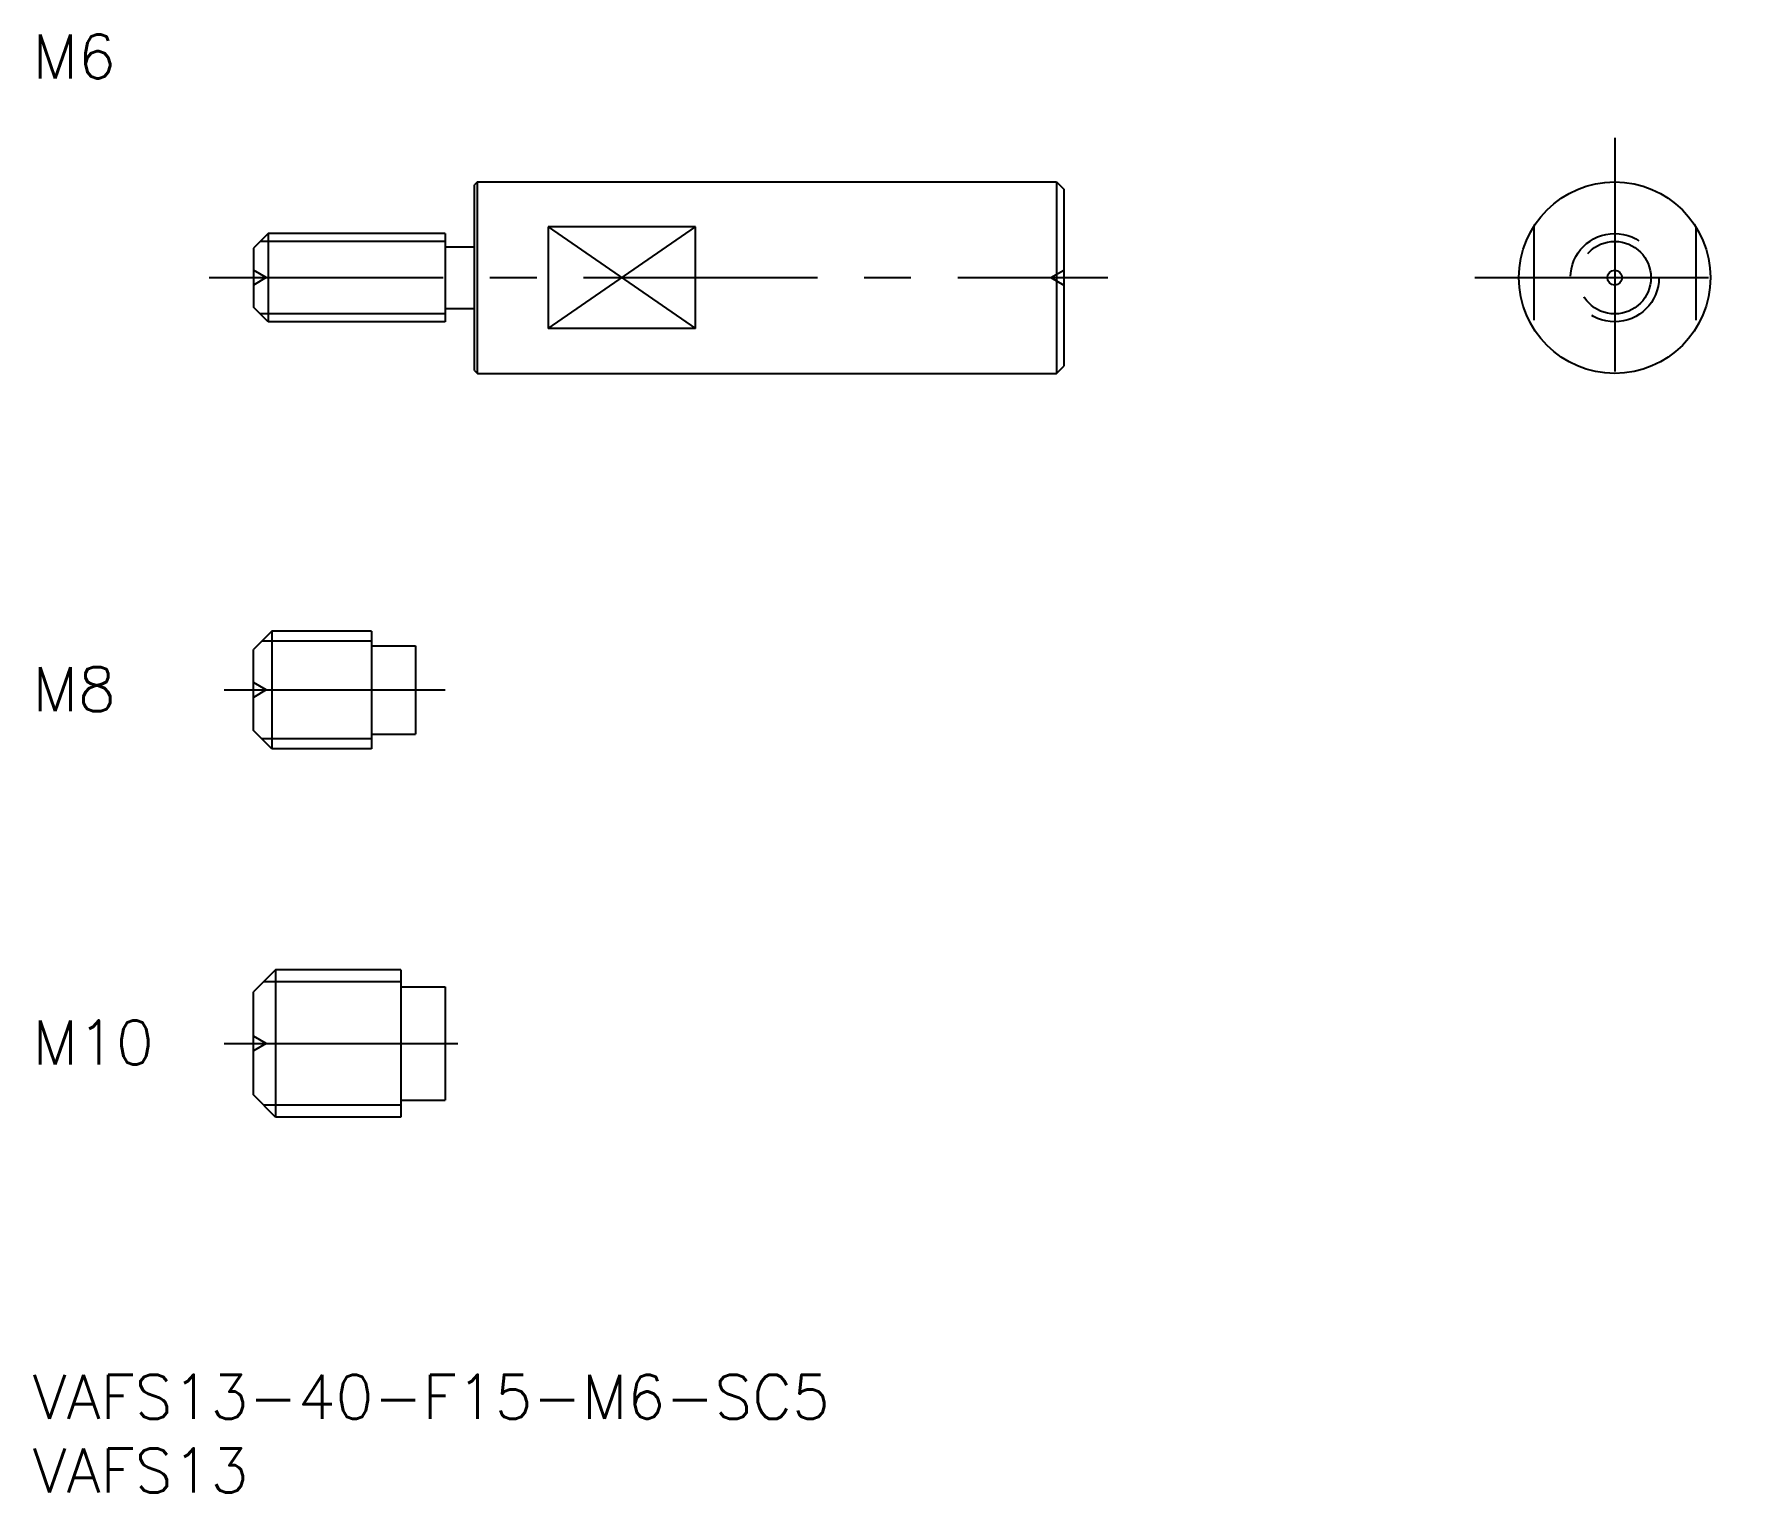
# Model space of a CAD drawing. Extents: x 0 to 117, y -8 to 91.
import ezdxf

# ---------------------------------------------------------------- set-up
doc = ezdxf.new("R2010")
doc.units = 0
doc.header["$LTSCALE"] = 0.5
doc.linetypes.add('CENTER', pattern=[50.8, 31.75, -6.35, 6.35, -6.35])
doc.linetypes.add('DASHED', pattern=[19.05, 12.7, -6.35])
for name, color, linetype in [('MSM_CENTER', 1, 'CENTER'), ('MSM_CONTINUOUS', 7, 'CONTINUOUS'), ('MSM_DASHED', 4, 'DASHED'), ('MSM_NARROW', 5, 'CONTINUOUS'), ('MSM_PART_NUMBER', 7, 'CONTINUOUS')]:
    doc.layers.add(name, color=color, linetype=linetype)
doc.styles.get("Standard").update_dxf_attribs({"font": 'txt.shx', "height": 1, "bigfont": 'bigfont.shx'})

# ---------------------------------------------------------------- blocks, each defined once
blk = doc.blocks.new('*U8')
at = {"layer": 'MSM_PART_NUMBER'}
blk.add_text('VAFS13-40-F15-M6-SC5', height=3, dxfattribs=at).set_placement((0, -3))
blk = doc.blocks.new('*U9')
at = {"layer": 'MSM_PART_NUMBER'}
blk.add_text('VAFS13', height=3, dxfattribs=at).set_placement((0, -8))
blk = doc.blocks.new('*U10')
at = {"layer": 'MSM_PART_NUMBER'}
blk.add_text('M10', height=3, dxfattribs=at).set_placement((0, 21.06))
blk = doc.blocks.new('*U11')
at = {"layer": 'MSM_PART_NUMBER'}
blk.add_text('M8', height=3, dxfattribs=at).set_placement((0, 45.06))
blk = doc.blocks.new('*U12')
at = {"layer": 'MSM_PART_NUMBER'}
blk.add_text('M6', height=3, dxfattribs=at).set_placement((0, 88.02))

msp = doc.modelspace()

# ---------------------------------------------------------------- linework, layer by layer
at = {"layer": 'MSM_CENTER'}
for p, q in [((107.4, 84), (107.4, 65)), ((12, 74.5), (73, 74.5)), ((97.9, 74.5), (116.9, 74.5)), ((13, 46.5), (28, 46.5)), ((13, 22.5), (30, 22.5))]:
    msp.add_line(p, q, dxfattribs=at)
at = {"layer": 'MSM_CONTINUOUS'}
for p, q in [((30.2, 81), (30, 80.8)), ((30, 68.2), (30, 80.8)), ((30.2, 81), (69.5, 81)), ((30.2, 68), (30.2, 81)), ((69.5, 81), (69.5, 68)), ((69.5, 81), (70, 80.5)), ((70, 80.5), (70, 68.5)), ((16, 77.5), (15, 76.5)), ((28, 77.5), (16, 77.5)), ((16, 77.5), (16, 71.5)), ((28, 77.5), (28, 71.5)), ((45, 77.96), (35, 77.96)), ((35, 77.96), (35, 71.04)), ((45, 71.04), (45, 77.96)), ((15, 76.5), (15, 72.5)), ((28, 76.6), (30, 76.6)), ((16, 71.5), (15, 72.5)), ((28, 72.4), (30, 72.4)), ((28, 71.5), (16, 71.5)), ((45, 71.04), (35, 71.04)), ((30, 68.2), (30.2, 68)), ((30.2, 68), (69.5, 68)), ((69.5, 68), (70, 68.5)), ((16.25, 50.5), (15, 49.25)), ((23, 50.5), (16.25, 50.5)), ((16.25, 50.5), (16.25, 42.5)), ((23, 50.5), (23, 42.5)), ((15, 43.75), (15, 49.25)), ((23, 49.5), (26, 49.5)), ((26, 49.5), (26, 43.5)), ((16.25, 42.5), (15, 43.75)), ((23, 43.5), (26, 43.5)), ((23, 42.5), (16.25, 42.5)), ((16.5, 27.5), (15, 26)), ((25, 27.5), (16.5, 27.5)), ((16.5, 27.5), (16.5, 17.5)), ((25, 27.5), (25, 17.5)), ((15, 19), (15, 26)), ((25, 26.35), (28, 26.35)), ((28, 26.35), (28, 18.65)), ((16.5, 17.5), (15, 19)), ((25, 18.65), (28, 18.65)), ((25, 17.5), (16.5, 17.5))]:
    msp.add_line(p, q, dxfattribs=at)
for radius in [6.5, 0.5]:
    msp.add_circle((107.4, 74.5), radius, dxfattribs=at)
at = {"layer": 'MSM_DASHED'}
for p, q in [((101.9, 77.96), (101.9, 71.04)), ((112.9, 77.96), (112.9, 71.04)), ((15.87, 74.5), (15, 75)), ((69.13, 74.5), (70, 75)), ((15.87, 74.5), (15, 74)), ((69.13, 74.5), (70, 74)), ((15.87, 46.5), (15, 47)), ((15.87, 46.5), (15, 46)), ((15.87, 22.5), (15, 23)), ((15.87, 22.5), (15, 22))]:
    msp.add_line(p, q, dxfattribs=at)
for radius in [3, 2.46]:
    msp.add_circle((107.4, 74.5), radius, dxfattribs=at)
at = {"layer": 'MSM_NARROW'}
for p, q in [((35, 71.04), (45, 77.96)), ((35, 77.96), (45, 71.04)), ((28, 76.96), (15.46, 76.96)), ((28, 72.04), (15.46, 72.04)), ((23, 49.82), (15.57, 49.82)), ((23, 43.18), (15.57, 43.18)), ((25, 26.69), (15.69, 26.69)), ((25, 18.31), (15.69, 18.31))]:
    msp.add_line(p, q, dxfattribs=at)

# ---------------------------------------------------------------- block references
at = {"layer": 'MSM_CONTINUOUS'}
for name in ['*U12', '*U11', '*U10', '*U8', '*U9']:
    msp.add_blockref(name, (0, 0), dxfattribs=at)

doc.saveas('drawing.dxf')
